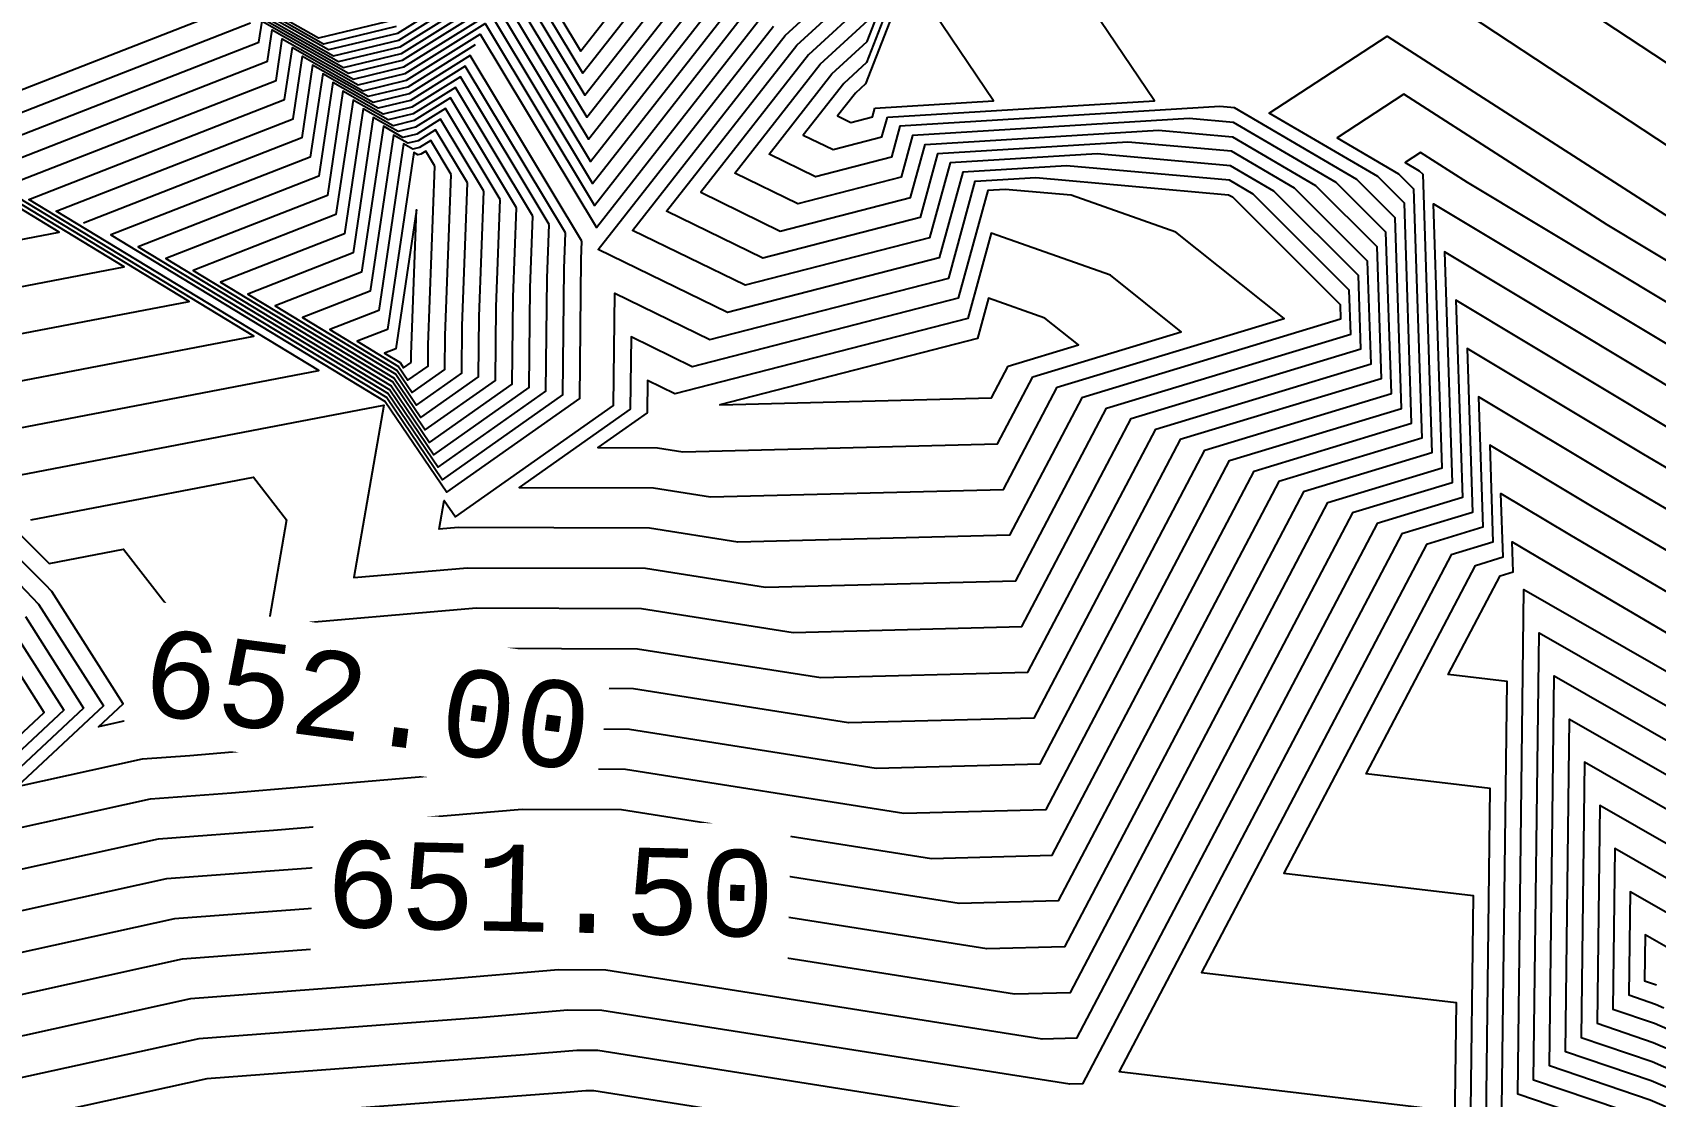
# Model space of a CAD drawing. Header units: inches. Extents: x 533200 to 542759, y 3594234 to 3596688.
# Drawn here: x 535918.295 to 535922.985, y 3595746.663 to 3595749.737 of the extents above; entities that cross this region are included whole.
import ezdxf
from ezdxf.enums import TextEntityAlignment as Align

# ---------------------------------------------------------------- set-up
doc = ezdxf.new("R2010")
doc.units = ezdxf.units.IN
doc.header["$MEASUREMENT"] = 0
for name, color, linetype in [('CVL_CURV_D', 1, 'Continuous'), ('CVL_CURV_G', 5, 'Continuous'), ('CVL_CURV_TX', 2, 'Continuous')]:
    doc.layers.add(name, color=color, linetype=linetype)
doc.styles.add('MONOTXT4', font='MONOTXT4.shx')

msp = doc.modelspace()

# ---------------------------------------------------------------- linework, layer by layer
at = {"layer": 'CVL_CURV_D', "color": 6, "linetype": 'Continuous'}
for points, elevation in [([(535918.2749, 3595748.0493), (535918.4429, 3595747.785), (535918.016, 3595747.386), (535918.6358, 3595747.5228), (535918.8702, 3595747.5404), (535919.6834, 3595747.6095), (535920.0089, 3595747.6084), (535920.8129, 3595747.4814), (535921.224, 3595747.492), (535921.7539, 3595748.5003), (535922.2508, 3595748.6509), (535922.2324, 3595749.2019), (535922.122, 3595749.3122), (535921.7685, 3595749.5191), (535921.7257, 3595749.5229), (535920.8016, 3595749.4659), (535920.7772, 3595749.3769), (535920.5576, 3595749.3203), (535920.4236, 3595749.3856), (535920.6052, 3595749.6174), (535920.7071, 3595749.7111), (535921.0511, 3595750.5946)], 651.8), ([(535920.7653, 3595749.4924), (535921.5374, 3595749.54), (535920.9817, 3595750.3617), (535920.7045, 3595749.65), (535920.6391, 3595749.5897), (535920.5223, 3595749.4408), (535920.6084, 3595749.3988), (535920.7496, 3595749.4351), (535920.7653, 3595749.4924)], 651.7), ([(535922.5766, 3595749.94), (535923.5248, 3595749.3149), (535924.2053, 3595749.6312), (535925.249, 3595750.1076)], 651.9), ([(535920.1651, 3595749.9765), (535919.8853, 3595749.6195), (535919.6886, 3595749.9464), (535919.3497, 3595749.7345), (535919.1505, 3595749.6867), (535918.9119, 3595749.822)], 653.1), ([(535920.1313, 3595750.0041), (535919.8797, 3595749.6832), (535919.7029, 3595749.9771)], 653.2), ([(535922.3674, 3595749.84), (535923.4531, 3595749.1244), (535923.7082, 3595749.2429), (535925.3317, 3595749.984)], 651.8), ([(535918.29, 3595748.3286), (535918.934, 3595748.452), (535919.0292, 3595748.3292), (535918.9758, 3595748.0232), (535919.578, 3595748.0743), (535920.0548, 3595748.0728), (535920.4934, 3595748.0035), (535921.1537, 3595748.0205), (535921.4695, 3595748.6214), (535922.1334, 3595748.8227), (535922.1263, 3595749.0346), (535921.882, 3595749.2785), (535921.7566, 3595749.3519), (535921.3713, 3595749.3862), (535920.9467, 3595749.36), (535920.8874, 3595749.1438), (535920.3541, 3595749.0066), (535920.0287, 3595749.1651), (535920.4698, 3595749.7279), (535920.7172, 3595749.9556)], 652.2), ([(535912.5667, 3595749.25), (535912.8574, 3595749.1996), (535913.035, 3595749.015), (535913.1071, 3595748.8694), (535913.2903, 3595748.6834), (535913.5634, 3595748.6796), (535914.14, 3595748.588), (535914.2624, 3595748.5848), (535914.312, 3595748.5815), (535914.438, 3595748.583), (535915.6966, 3595748.774), (535915.9224, 3595748.835), (535916.0809, 3595748.9437), (535917.776, 3595749.276), (535917.97, 3595749.0829), (535918.3725, 3595749.16), (535918.0472, 3595749.3574), (535918.9495, 3595749.7092), (535918.9584, 3595749.7694), (535919.1935, 3595749.6362), (535919.3609, 3595749.6763), (535919.6457, 3595749.8545), (535919.9021, 3595749.4284), (535920.2667, 3595749.8936)], 652.8), ([(535917.6968, 3595748.8468), (535918.3433, 3595748.2029), (535918.558, 3595748.244), (535918.7485, 3595747.9985), (535918.7284, 3595747.8837), (535919.6043, 3595747.9581), (535920.0433, 3595747.9567), (535920.5732, 3595747.873), (535921.1713, 3595747.8884), (535921.5406, 3595748.5911), (535922.1627, 3595748.7797), (535922.1529, 3595749.0764), (535921.942, 3595749.2869), (535921.7596, 3595749.3937), (535921.4599, 3595749.4204), (535920.9104, 3595749.3865), (535920.8598, 3595749.202), (535920.405, 3595749.085), (535920.1274, 3595749.2203), (535920.5037, 3595749.7002), (535920.7146, 3595749.8944)], 652.1), ([(535918.9292, 3595749.7947), (535919.1791, 3595749.653), (535919.3571, 3595749.6957), (535919.66, 3595749.8851), (535919.8965, 3595749.4921), (535920.2328, 3595749.9212)], 652.9), ([(535920.729, 3595749.5188), (535921.0722, 3595749.54), (535920.8252, 3595749.9052), (535920.702, 3595749.5889), (535920.6729, 3595749.5621), (535920.621, 3595749.4959), (535920.6593, 3595749.4772), (535920.722, 3595749.4934), (535920.729, 3595749.5188)], 651.6), ([(535911.7277, 3595749.2838), (535912.7575, 3595748.775), (535912.8975, 3595748.7233), (535913.049, 3595748.5697), (535913.5496, 3595748.5626), (535914.2065, 3595748.4582), (535914.3179, 3595748.468), (535915.6361, 3595748.6681), (535915.9455, 3595748.7517), (535916.1627, 3595748.9007), (535917.7647, 3595749.2147), (535918.0233, 3595748.9571), (535918.56, 3595749.06), (535918.1263, 3595749.3233), (535918.9742, 3595749.6539), (535918.9876, 3595749.7442), (535919.2078, 3595749.6193), (535919.3646, 3595749.6569), (535919.6314, 3595749.8238), (535919.9077, 3595749.3647), (535920.3005, 3595749.866)], 652.7), ([(535912.6625, 3595748.4675), (535912.8546, 3595748.4431), (535912.9063, 3595748.4545), (535913.5357, 3595748.4455), (535914.1014, 3595748.3557), (535914.372, 3595748.3795), (535915.5755, 3595748.5622), (535915.9687, 3595748.6683), (535916.2445, 3595748.8576), (535917.7534, 3595749.1534), (535918.0767, 3595748.8314), (535918.7475, 3595748.96), (535918.2054, 3595749.2891), (535918.9989, 3595749.5985), (535919.0169, 3595749.7189), (535919.2222, 3595749.6025), (535919.3684, 3595749.6376), (535919.6171, 3595749.7931), (535919.9132, 3595749.3011), (535920.3344, 3595749.8384)], 652.6), ([(535918.2368, 3595748.013), (535918.3857, 3595747.7788), (535917.781, 3595747.2135), (535918.6591, 3595747.4073), (535918.9911, 3595747.4322), (535919.7097, 3595747.4932), (535919.9974, 3595747.4923), (535920.8927, 3595747.3509), (535921.2416, 3595747.3599), (535921.825, 3595748.47), (535922.2801, 3595748.608), (535922.259, 3595749.2438), (535922.182, 3595749.3206), (535921.8682, 3595749.5043), (535922.2096, 3595749.7264), (535923.2485, 3595749.0589), (535923.3813, 3595748.9792), (535923.4184, 3595748.9574), (535923.4994, 3595748.9863), (535925.4145, 3595749.8605)], 651.7), ([(535912.7521, 3595749.8189), (535913.2379, 3595749.314), (535913.3215, 3595749.275), (535913.31, 3595749.2294), (535913.3667, 3595749.1), (535913.5012, 3595748.8282), (535913.5317, 3595748.7972), (535913.5772, 3595748.7966), (535913.6733, 3595748.7813), (535914.2038, 3595748.7676), (535914.4185, 3595748.7533), (535914.9647, 3595748.7597), (535915.7571, 3595748.8799), (535915.8993, 3595748.9183), (535915.9991, 3595748.9868), (535917.7874, 3595749.3374), (535917.9167, 3595749.2086), (535918.185, 3595749.26), (535917.9682, 3595749.3916), (535918.9247, 3595749.7646)], 652.9), ([(535919.3459, 3595749.7539), (535919.1361, 3595749.7035), (535918.9238, 3595749.824)], 653.2), ([(535919.3422, 3595749.7733), (535919.1218, 3595749.7204), (535918.9356, 3595749.8259)], 653.3), ([(535912.6854, 3595748.1303), (535913.0817, 3595748.2175), (535913.5081, 3595748.2115), (535913.8913, 3595748.1506), (535914.4802, 3595748.2025), (535915.4545, 3595748.3503), (535916.0149, 3595748.5017), (535916.4082, 3595748.7715), (535917.7308, 3595749.0308), (535918.1833, 3595748.58), (535919.1225, 3595748.76), (535918.3636, 3595749.2207), (535919.0484, 3595749.4877), (535919.0753, 3595749.6683), (535919.2508, 3595749.5688), (535919.3759, 3595749.5988), (535919.5886, 3595749.7318), (535919.9244, 3595749.1737), (535920.4021, 3595749.7831)], 652.4), ([(535918.2367, 3595748.4543), (535919.31, 3595748.66), (535919.2232, 3595748.1626), (535919.5516, 3595748.1905), (535920.0663, 3595748.1889), (535920.4135, 3595748.134), (535921.1361, 3595748.1526), (535921.3984, 3595748.6517), (535922.104, 3595748.8656), (535922.0998, 3595748.9928), (535921.822, 3595749.2701), (535921.7536, 3595749.3101), (535921.2827, 3595749.352), (535920.9829, 3595749.3335), (535920.915, 3595749.0855), (535920.3033, 3595748.9281), (535919.93, 3595749.11), (535920.436, 3595749.7555)], 652.3), ([(535918.2579, 3595748.1428), (535918.3129, 3595748.0856), (535918.5, 3595747.7912), (535918.251, 3595747.5585), (535918.6126, 3595747.6383), (535918.7493, 3595747.6485), (535919.657, 3595747.7257), (535920.0203, 3595747.7245), (535920.733, 3595747.6119), (535921.2064, 3595747.6241), (535921.6828, 3595748.5306), (535922.2214, 3595748.6939), (535922.2059, 3595749.1601), (535922.062, 3595749.3038), (535921.7655, 3595749.4773), (535921.6371, 3595749.4887), (535920.8378, 3595749.4394), (535920.8047, 3595749.3186), (535920.5067, 3595749.2419), (535920.3249, 3595749.3305), (535920.5714, 3595749.645), (535920.7096, 3595749.7722)], 651.9), ([(535925.4972, 3595749.7369), (535923.723, 3595748.927), (535923.4393, 3595748.826), (535923.3096, 3595748.9022), (535922.8448, 3595749.1811), (535922.2576, 3595749.5584), (535922.0646, 3595749.4329), (535922.242, 3595749.3291), (535922.2855, 3595749.2856), (535922.3095, 3595748.5651), (535921.8961, 3595748.4397), (535921.2592, 3595747.2278), (535920.9726, 3595747.2204), (535919.9859, 3595747.3762), (535919.7361, 3595747.377), (535919.112, 3595747.324), (535918.6823, 3595747.2918), (535917.6957, 3595747.074)], 651.6), ([(535919.5743, 3595749.7011), (535919.3796, 3595749.5794), (535919.2652, 3595749.5519), (535919.1045, 3595749.643), (535919.0731, 3595749.4324), (535918.4427, 3595749.1865)], 652.3), ([(535919.8828, 3595749.1341), (535919.56, 3595749.6705), (535919.3833, 3595749.56), (535919.2795, 3595749.5351), (535919.1337, 3595749.6178), (535919.0978, 3595749.377), (535918.5217, 3595749.1523), (535919.3143, 3595748.6712), (535919.4925, 3595748.4091), (535919.8762, 3595748.6799), (535919.8809, 3595749.0824), (535919.8828, 3595749.1341)], 652.2), ([(535919.8356, 3595749.1581), (535919.5457, 3595749.6398), (535919.3871, 3595749.5406), (535919.2938, 3595749.5182), (535919.1629, 3595749.5925), (535919.1226, 3595749.3216), (535918.6008, 3595749.1182), (535919.3186, 3595748.6824), (535919.48, 3595748.445), (535919.8275, 3595748.6903), (535919.8317, 3595749.0548), (535919.8356, 3595749.1581)], 652.1), ([(535919.7411, 3595749.2063), (535919.5171, 3595749.5785), (535919.3946, 3595749.5018), (535919.3225, 3595749.4846), (535919.2213, 3595749.5419), (535919.172, 3595749.2109), (535918.759, 3595749.0498), (535919.3272, 3595748.7048), (535919.455, 3595748.5169), (535919.7301, 3595748.711), (535919.7334, 3595748.9997), (535919.7411, 3595749.2063)], 651.9), ([(535919.6939, 3595749.2304), (535919.5029, 3595749.5478), (535919.3983, 3595749.4824), (535919.3368, 3595749.4677), (535919.2506, 3595749.5166), (535919.1968, 3595749.1555), (535918.8381, 3595749.0156), (535919.3316, 3595748.716), (535919.4425, 3595748.5528), (535919.6814, 3595748.7214), (535919.6843, 3595748.9721), (535919.6939, 3595749.2304)], 651.8), ([(535919.6467, 3595749.2544), (535919.4886, 3595749.5172), (535919.402, 3595749.4631), (535919.3512, 3595749.4509), (535919.2798, 3595749.4913), (535919.2215, 3595749.1001), (535918.9171, 3595748.9814), (535919.3359, 3595748.7272), (535919.43, 3595748.5888), (535919.6327, 3595748.7318), (535919.6352, 3595748.9445), (535919.6467, 3595749.2544)], 651.7), ([(535917.9744, 3595746.8943), (535918.7288, 3595747.0608), (535919.3538, 3595747.1076), (535919.7888, 3595747.1446), (535919.9629, 3595747.144), (535921.1323, 3595746.9594), (535921.2943, 3595746.9635), (535922.0383, 3595748.3792), (535922.3682, 3595748.4792), (535922.3428, 3595749.2423), (535923.1663, 3595748.7482), (535923.4812, 3595748.5631), (535924.1701, 3595748.8084), (535925.6628, 3595749.4898)], 651.4), ([(535919.5994, 3595749.2785), (535919.4743, 3595749.4865), (535919.4058, 3595749.4437), (535919.3655, 3595749.434), (535919.309, 3595749.4661), (535919.2462, 3595749.0447), (535918.9962, 3595748.9472), (535919.3402, 3595748.7384), (535919.4175, 3595748.6247), (535919.584, 3595748.7422), (535919.586, 3595748.9169), (535919.5994, 3595749.2785)], 651.6), ([(535919.505, 3595749.3267), (535919.4457, 3595749.4252), (535919.4133, 3595749.4049), (535919.3942, 3595749.4003), (535919.3674, 3595749.4155), (535919.2957, 3595748.934), (535919.1544, 3595748.8789), (535919.3488, 3595748.7609), (535919.3925, 3595748.6966), (535919.4866, 3595748.763), (535919.4878, 3595748.8617), (535919.505, 3595749.3267)], 651.4), ([(535925.7455, 3595749.3662), (535924.3937, 3595748.7491), (535923.5022, 3595748.4317), (535923.0946, 3595748.6712), (535922.3753, 3595749.1028), (535922.3975, 3595748.4362), (535922.1094, 3595748.3489), (535921.3119, 3595746.8314), (535921.2122, 3595746.8288), (535919.9514, 3595747.0279), (535919.8151, 3595747.0284), (535919.4747, 3595746.9995), (535918.7521, 3595746.9453), (535918.1137, 3595746.8044)], 651.3), ([(535919.4578, 3595749.3507), (535919.4314, 3595749.3945), (535919.417, 3595749.3855), (535919.4085, 3595749.3835), (535919.3966, 3595749.3902), (535919.3204, 3595748.8786), (535919.2335, 3595748.8447), (535919.3531, 3595748.7721), (535919.38, 3595748.7325), (535919.4379, 3595748.7734), (535919.4386, 3595748.8341), (535919.4578, 3595749.3507)], 651.3), ([(535921.762, 3595749.2617), (535922.0733, 3595748.9509), (535922.0747, 3595748.9085), (535921.3273, 3595748.6819), (535921.1185, 3595748.2847), (535920.3336, 3595748.2645), (535920.0778, 3595748.3049), (535919.5253, 3595748.3068), (535919.4705, 3595748.3021), (535919.485, 3595748.385), (535919.5175, 3595748.3372), (535919.9736, 3595748.6591), (535919.9774, 3595748.9837), (535920.2524, 3595748.8497), (535920.9425, 3595749.0272), (535921.0192, 3595749.3071), (535921.1941, 3595749.3178), (535921.7506, 3595749.2684), (535921.762, 3595749.2617)], 652.4), ([(535925.8283, 3595749.2426), (535924.6173, 3595748.6899), (535923.5231, 3595748.3003), (535923.0229, 3595748.5942), (535922.4079, 3595748.9633), (535922.4268, 3595748.3933), (535922.1805, 3595748.3186), (535921.3295, 3595746.6993), (535921.2921, 3595746.6983), (535919.9399, 3595746.9118), (535919.8415, 3595746.9122), (535919.5956, 3595746.8913), (535918.7753, 3595746.8298), (535918.253, 3595746.7145)], 651.2), ([(535919.3892, 3595748.7838), (535919.3895, 3595748.8066), (535919.405, 3595749.225), (535919.3452, 3595748.8232), (535919.3126, 3595748.8105), (535919.3574, 3595748.7833), (535919.3675, 3595748.7684), (535919.3892, 3595748.7838)], 651.2), ([(535921.1851, 3595748.7425), (535921.6144, 3595748.8726), (535921.4095, 3595749.0362), (535921.0652, 3595749.1572), (535920.9976, 3595748.9107), (535920.1507, 3595748.6928), (535920.0721, 3595748.7311), (535920.071, 3595748.6383), (535919.9285, 3595748.5377), (535920.1008, 3595748.5371), (535920.1739, 3595748.5256), (535921.0834, 3595748.549), (535921.1851, 3595748.7425)], 652.6), ([(535921.114, 3595748.7728), (535921.3174, 3595748.8344), (535921.2203, 3595748.9119), (535921.0572, 3595748.9692), (535921.0252, 3595748.8524), (535920.2809, 3595748.6609), (535921.0658, 3595748.6811), (535921.114, 3595748.7728)], 652.7), ([(535923.5441, 3595748.1689), (535922.9512, 3595748.5173), (535922.4405, 3595748.8237), (535922.4562, 3595748.3504), (535922.2516, 3595748.2883), (535921.4351, 3595746.7347), (535922.3595, 3595746.6255), (535922.3575, 3595746.4646), (535922.9479, 3595746.2643), (535923.0944, 3595746.2012), (535922.9841, 3595746.1182), (535923.3408, 3595745.5651)], 651.1), ([(535923.586, 3595747.906), (535922.8079, 3595748.3633), (535922.5056, 3595748.5447), (535922.5149, 3595748.2645), (535922.3938, 3595748.2278), (535921.9106, 3595747.3083), (535922.4576, 3595747.2436), (535922.4492, 3595746.5465), (535922.954, 3595746.3752), (535923.1152, 3595746.3059)], 650.9), ([(535923.1045, 3595746.3673), (535922.9571, 3595746.4307), (535922.495, 3595746.5875), (535922.5067, 3595747.5527), (535922.1483, 3595747.5951), (535922.4649, 3595748.1975), (535922.5442, 3595748.2216), (535922.5381, 3595748.4051), (535922.7362, 3595748.2863), (535923.607, 3595747.7746)], 650.8), ([(535923.0939, 3595746.4286), (535922.9601, 3595746.4862), (535922.5408, 3595746.6285), (535922.5558, 3595747.8618), (535922.386, 3595747.8819), (535922.536, 3595748.1672), (535922.5736, 3595748.1786), (535922.5707, 3595748.2656), (535922.6645, 3595748.2093), (535923.6279, 3595747.6431)], 650.7), ([(535923.0833, 3595746.49), (535922.9632, 3595746.5417), (535922.5867, 3595746.6694), (535922.6044, 3595748.1275), (535923.5706, 3595747.5743)], 650.6), ([(535917.6567, 3595747.1444), (535918.3286, 3595747.7725), (535918.1988, 3595747.9767)], 651.6), ([(535923.0621, 3595746.6127), (535922.9693, 3595746.6527), (535922.6783, 3595746.7514), (535922.692, 3595747.8781), (535923.4387, 3595747.4506)], 650.4), ([(535923.0515, 3595746.6741), (535922.9723, 3595746.7082), (535922.7242, 3595746.7924), (535922.7358, 3595747.7534), (535923.3727, 3595747.3888)], 650.3), ([(535923.3067, 3595747.3269), (535922.7797, 3595747.6287), (535922.77, 3595746.8333), (535922.9754, 3595746.7637), (535923.0409, 3595746.7355)], 650.2), ([(535923.2407, 3595747.2651), (535922.8235, 3595747.5039), (535922.8158, 3595746.8743), (535922.9784, 3595746.8191), (535923.0303, 3595746.7968)], 650.1), ([(535923.1088, 3595747.1413), (535922.9111, 3595747.2545), (535922.9075, 3595746.9562), (535922.9845, 3595746.9301), (535923.0091, 3595746.9195)], 649.9), ([(535923.0428, 3595747.0795), (535922.9549, 3595747.1298), (535922.9533, 3595746.9972), (535922.9876, 3595746.9856)], 649.8), ([(535921.054, 3595746.618), (535919.9284, 3595746.7957), (535919.8678, 3595746.7959), (535919.7165, 3595746.7831), (535918.7986, 3595746.7143), (535918.3924, 3595746.6246)], 651.1)]:
    msp.add_lwpolyline(points, dxfattribs=dict(at, elevation=elevation))
at = {"layer": 'CVL_CURV_G', "color": 5, "linetype": 'Continuous'}
for points, elevation in [([(535913.017, 3595750.0535), (535913.9365, 3595749.625), (535913.81, 3595749.1235), (535913.8829, 3595748.9571), (535914.1452, 3595748.9503), (535914.525, 3595748.925), (535915.4913, 3595748.9363), (535915.8176, 3595748.9859), (535915.8762, 3595749.0017), (535915.9173, 3595749.0299), (535917.7987, 3595749.3987), (535917.8633, 3595749.3343), (535917.9975, 3595749.36), (535917.8891, 3595749.4258), (535918.9, 3595749.82), (535919.1648, 3595749.6699), (535919.3534, 3595749.7151), (535919.6743, 3595749.9158), (535919.8909, 3595749.5558), (535920.199, 3595749.9489)], 653), ([(535912.3403, 3595748.3413), (535912.77, 3595748.2867), (535912.994, 3595748.336), (535913.5219, 3595748.3285), (535913.9963, 3595748.2532), (535914.4261, 3595748.291), (535915.515, 3595748.4562), (535915.9918, 3595748.585), (535916.3264, 3595748.8145), (535917.7421, 3595749.0921), (535918.13, 3595748.7057), (535918.935, 3595748.86), (535918.2845, 3595749.2549), (535919.0237, 3595749.5431), (535919.0461, 3595749.6936), (535919.2365, 3595749.5856), (535919.3721, 3595749.6182), (535919.6029, 3595749.7625), (535919.9188, 3595749.2374), (535920.3682, 3595749.8107)], 652.5), ([(535920.7121, 3595749.8333), (535920.5375, 3595749.6726), (535920.2262, 3595749.2754), (535920.4559, 3595749.1634), (535920.8323, 3595749.2603), (535920.8741, 3595749.4129), (535921.5485, 3595749.4546), (535921.7625, 3595749.4355), (535922.002, 3595749.2954), (535922.1794, 3595749.1183), (535922.1921, 3595748.7368), (535921.6117, 3595748.5608), (535921.1888, 3595747.7562), (535920.6531, 3595747.7425), (535920.0318, 3595747.8406), (535919.6307, 3595747.8419), (535918.6284, 3595747.7567), (535918.5893, 3595747.7538), (535918.486, 3595747.731), (535918.5571, 3595747.7975), (535918.351, 3595748.1219), (535918.3326, 3595748.1409), (535917.6855, 3595748.7855)], 652), ([(535925.58, 3595749.6133), (535923.9466, 3595748.8677), (535923.4603, 3595748.6946), (535923.238, 3595748.8252), (535922.4411, 3595749.3033), (535922.3056, 3595749.3904), (535922.2611, 3595749.3614), (535922.302, 3595749.3375), (535922.312, 3595749.3274), (535922.3388, 3595748.5221), (535921.9672, 3595748.4094), (535921.2767, 3595747.0956), (535921.0525, 3595747.0899), (535919.9744, 3595747.2601), (535919.7624, 3595747.2608), (535919.2329, 3595747.2158), (535918.7056, 3595747.1763), (535917.8351, 3595746.9842)], 651.5), ([(535919.7883, 3595749.1822), (535919.5314, 3595749.6092), (535919.3908, 3595749.5212), (535919.3082, 3595749.5014), (535919.1921, 3595749.5672), (535919.1473, 3595749.2662), (535918.6799, 3595749.084), (535919.3229, 3595748.6936), (535919.4675, 3595748.4809), (535919.7788, 3595748.7006), (535919.7826, 3595749.0272), (535919.7883, 3595749.1822)], 652), ([(535919.5522, 3595749.3026), (535919.46, 3595749.4559), (535919.4095, 3595749.4243), (535919.3799, 3595749.4172), (535919.3382, 3595749.4408), (535919.271, 3595748.9894), (535919.0753, 3595748.9131), (535919.3445, 3595748.7497), (535919.405, 3595748.6606), (535919.5353, 3595748.7526), (535919.5369, 3595748.8893), (535919.5522, 3595749.3026)], 651.5), ([(535921.2562, 3595748.7122), (535921.9115, 3595748.9109), (535921.5986, 3595749.1605), (535921.2967, 3595749.2667), (535921.1054, 3595749.2837), (535921.0555, 3595749.2806), (535920.9701, 3595748.969), (535920.2016, 3595748.7712), (535920.0247, 3595748.8574), (535920.0223, 3595748.6487), (535919.7015, 3595748.4223), (535920.0893, 3595748.421), (535920.2538, 3595748.3951), (535921.101, 3595748.4168), (535921.2562, 3595748.7122)], 652.5), ([(535923.565, 3595748.0374), (535922.8796, 3595748.4403), (535922.473, 3595748.6842), (535922.4855, 3595748.3074), (535922.3227, 3595748.2581), (535921.6728, 3595747.0215), (535922.4085, 3595746.9345), (535922.4033, 3595746.5056), (535922.951, 3595746.3198), (535923.1258, 3595746.2445)], 651), ([(535923.0727, 3595746.5514), (535922.9662, 3595746.5972), (535922.6325, 3595746.7104), (535922.6482, 3595748.0028), (535923.5046, 3595747.5125)], 650.5), ([(535923.1747, 3595747.2032), (535922.8673, 3595747.3792), (535922.8617, 3595746.9153), (535922.9815, 3595746.8746), (535923.0197, 3595746.8582)], 650), ([(535920.339, 3595746.613), (535919.9169, 3595746.6797), (535919.8942, 3595746.6797), (535919.8375, 3595746.6749), (535918.8219, 3595746.5988)], 651)]:
    msp.add_lwpolyline(points, dxfattribs=dict(at, elevation=elevation))

# ---------------------------------------------------------------- next in the draw order: wipeouts: each hides what was drawn before it
at = {"color": 8}
for points, z in [([(535919.9708, 3595747.9194), (535918.6063, 3595748.0984), (535918.5543, 3595747.7018), (535919.9188, 3595747.5228)], 652), ([(535920.486, 3595747.4442), (535919.1102, 3595747.4771), (535919.1007, 3595747.0772), (535920.4765, 3595747.0443)], 651.5)]:
    msp.add_wipeout(points, dxfattribs=at).translate(0, 0, z).dxf.layer = 'CVL_CURV_TX'

# ---------------------------------------------------------------- next in the draw order: texts
at = {"layer": 'CVL_CURV_TX', "color": 2, "style": 'MONOTXT4'}
for s, rotation, p in [('652.00', 352.5239, (535919.2626, 3595747.8106, 652)), ('651.50', 358.6285, (535919.7933, 3595747.2607, 651.5))]:
    msp.add_text(s, height=0.25, rotation=rotation, dxfattribs=at).set_placement(p, align=Align.MIDDLE)

# ---------------------------------------------------------------- next in the draw order: wipeouts: each hides what was drawn before it
at = {"color": 8}
msp.add_wipeout([(535920.4835, 3595747.4469), (535919.1077, 3595747.4794), (535919.0983, 3595747.0795), (535920.4741, 3595747.047)], dxfattribs=at).translate(0, 0, 651.5).dxf.layer = 'CVL_CURV_TX'

# ---------------------------------------------------------------- next in the draw order: texts
at = {"layer": 'CVL_CURV_TX', "color": 2, "style": 'MONOTXT4'}
msp.add_text('651.50', height=0.25, rotation=358.6472, dxfattribs=at).set_placement((535919.7909, 3595747.2632, 651.5), align=Align.MIDDLE)

doc.saveas('drawing.dxf')
